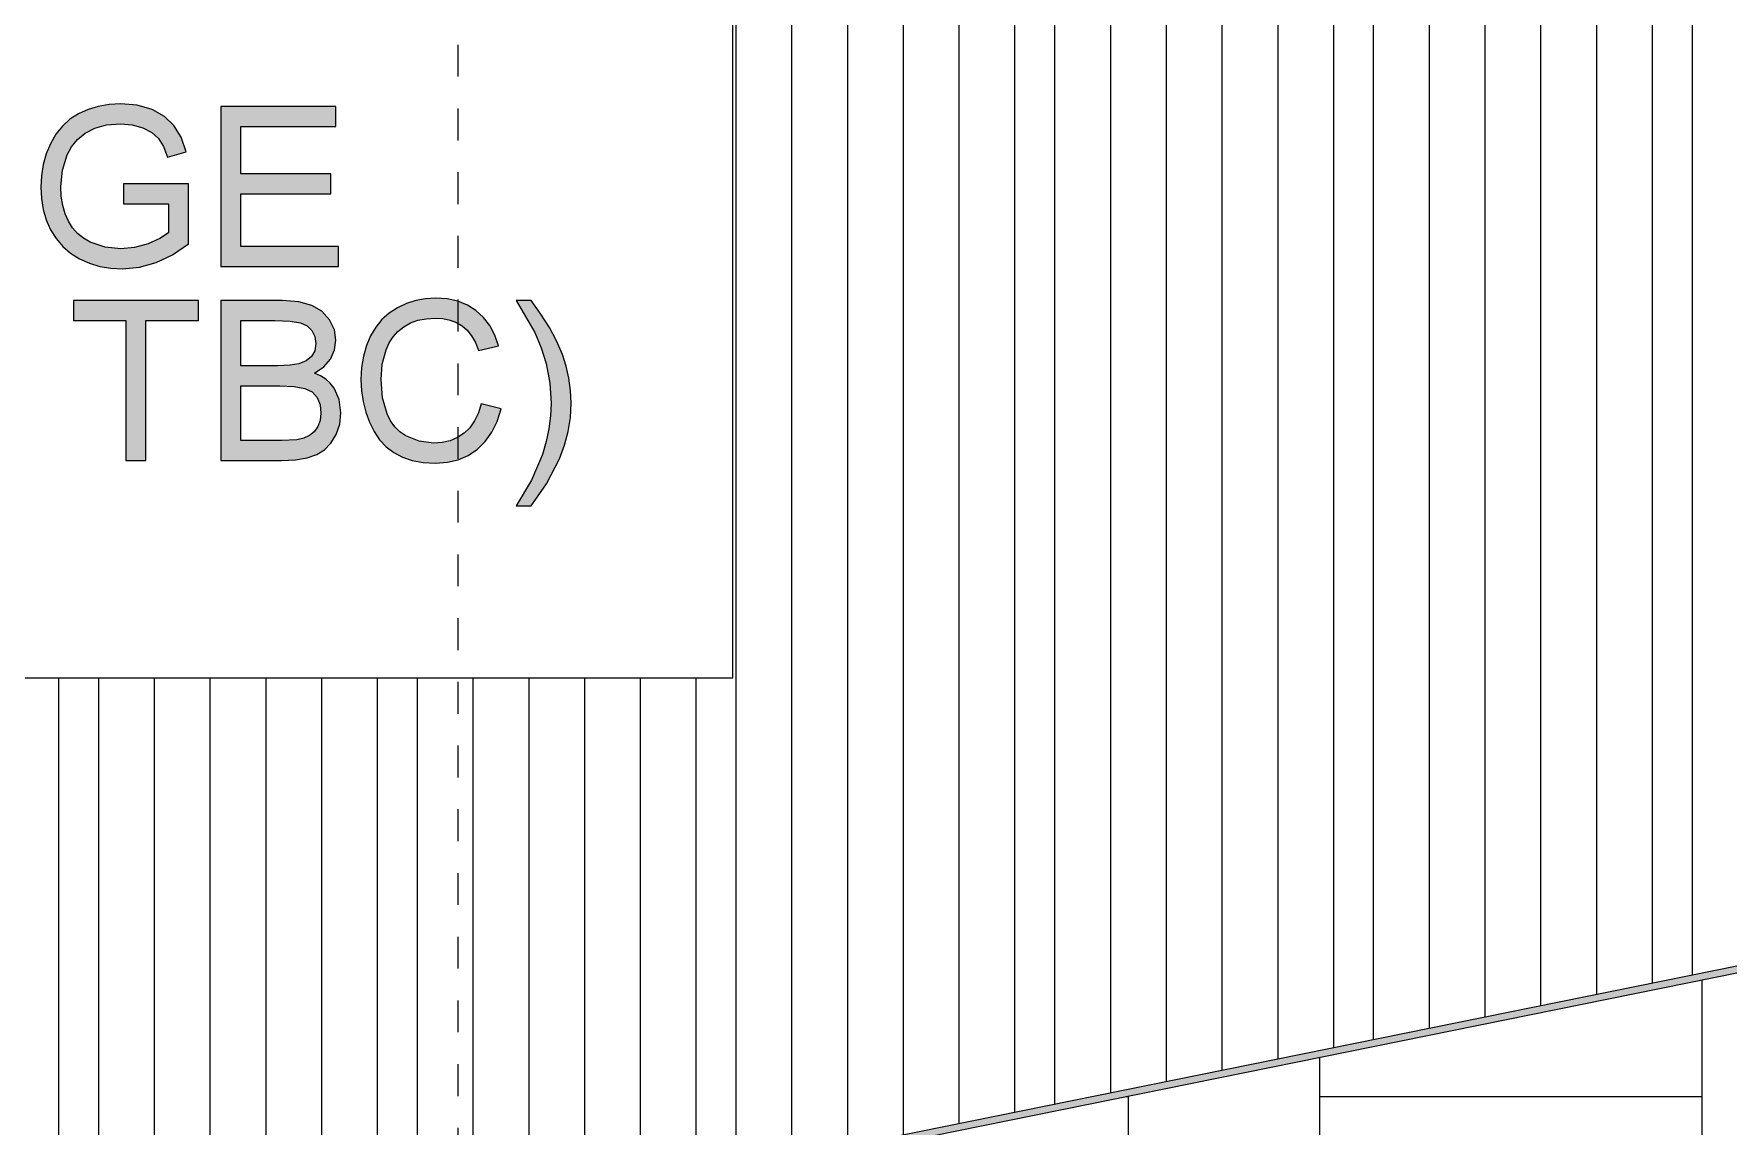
# Model space of a CAD drawing. Header units: metres. Extents: x 902 to 1205, y -4 to 36.
# Drawn here: x 1013.52 to 1018.84, y 11.15 to 14.58 of the extents above; entities that cross this region are included whole.
import ezdxf

# ---------------------------------------------------------------- set-up
doc = ezdxf.new("R2010")
doc.units = ezdxf.units.M
doc.linetypes.add('Grid Line', pattern=[0.021, 0.012, -0.003, 0.003, -0.003])
for name, color, linetype, lineweight in [('A-GENM', 13, 'Continuous', 5), ('A-WALL', 113, 'Continuous', 5), ('A-WALL-PATT', 111, 'Continuous', 5), ('S-GRID', 1, 'Continuous', 5)]:
    doc.layers.add(name, color=color, linetype=linetype, lineweight=lineweight)

# ---------------------------------------------------------------- blocks, each defined once
blk = doc.blocks.new('Signage_Tenant Building - Tenant Signage with Back Panel-3230788-North - Grids A')
at = {"layer": 'A-GENM'}
for points in [[(1013.7971, 13.842), (1013.851, 13.847), (1013.9036, 13.8619), (1013.9547, 13.8866), (1014.0043, 13.9211), (1014.0043, 14.1089), (1013.8003, 14.1089), (1013.8003, 14.0461), (1013.9415, 14.0461), (1013.9415, 13.9553), (1013.9148, 13.9376), (1013.8779, 13.9209), (1013.8355, 13.9088), (1013.792, 13.9048), (1013.7428, 13.9102), (1013.6963, 13.9262), (1013.6751, 13.9383), (1013.6566, 13.9533), (1013.6408, 13.9711), (1013.6277, 13.9917), (1013.6173, 14.0151), (1013.61, 14.0411), (1013.6052, 14.076), (1013.604, 14.1011), (1013.609, 14.1523), (1013.6237, 14.1997), (1013.6375, 14.225), (1013.656, 14.2481), (1013.68, 14.268), (1013.7107, 14.2837), (1013.7477, 14.2938), (1013.7911, 14.2972), (1013.8281, 14.2941), (1013.8616, 14.2846), (1013.8898, 14.27), (1013.9106, 14.2512), (1013.9263, 14.2262), (1013.9392, 14.1931), (1013.9971, 14.2094), (1013.9811, 14.2558), (1013.9591, 14.2925), (1013.9294, 14.3208), (1013.8903, 14.3422), (1013.8438, 14.3555), (1013.792, 14.36), (1013.7557, 14.3581), (1013.7216, 14.3523), (1013.6896, 14.3427), (1013.6598, 14.3292), (1013.6328, 14.3118), (1013.6092, 14.2903), (1013.5888, 14.2647), (1013.5719, 14.2351), (1013.5556, 14.1926), (1013.5489, 14.1693), (1013.5432, 14.1345), (1013.5413, 14.0986), (1013.5432, 14.0626), (1013.5489, 14.0283), (1013.5585, 13.9958), (1013.572, 13.965), (1013.5892, 13.9369), (1013.6101, 13.9122), (1013.6347, 13.8912), (1013.663, 13.8736), (1013.694, 13.8598), (1013.7266, 13.8499), (1013.761, 13.844)], [(1014.1063, 13.8499), (1014.4752, 13.8499), (1014.4752, 13.9127), (1014.1691, 13.9127), (1014.1691, 14.0775), (1014.4516, 14.0775), (1014.4516, 14.1403), (1014.1691, 14.1403), (1014.1691, 14.2894), (1014.4673, 14.2894), (1014.4673, 14.3522), (1014.1063, 14.3522), (1014.1063, 14.076)], [(1013.8709, 13.24), (1013.8709, 13.6795), (1014.0357, 13.6795), (1014.0357, 13.7423), (1013.6433, 13.7423), (1013.6433, 13.6795), (1013.8081, 13.6795), (1013.8081, 13.24)], [(1014.7794, 13.2322), (1014.8168, 13.2349), (1014.8624, 13.2479), (1014.8825, 13.2567), (1014.9109, 13.2757), (1014.9357, 13.3), (1014.9564, 13.3292), (1014.9729, 13.3633), (1014.9853, 13.4024), (1014.9225, 13.4185), (1014.914, 13.3898), (1014.9022, 13.3648), (1014.8873, 13.3435), (1014.8693, 13.3261), (1014.8485, 13.3125), (1014.8256, 13.3027), (1014.8005, 13.2969), (1014.7732, 13.2949), (1014.7282, 13.3007), (1014.6865, 13.3178), (1014.6678, 13.3307), (1014.6518, 13.3465), (1014.6383, 13.3653), (1014.6276, 13.3869), (1014.6133, 13.4371), (1014.6086, 13.4951), (1014.6126, 13.5424), (1014.6246, 13.5884), (1014.6341, 13.6099), (1014.6465, 13.629), (1014.6618, 13.6459), (1014.6801, 13.6605), (1014.701, 13.6722), (1014.7244, 13.6806), (1014.7502, 13.6857), (1014.7783, 13.6873), (1014.8028, 13.6858), (1014.8251, 13.6813), (1014.8452, 13.6737), (1014.8716, 13.6557), (1014.8791, 13.6492), (1014.8929, 13.6317), (1014.9048, 13.6106), (1014.9147, 13.5859), (1014.9775, 13.6009), (1014.9655, 13.6344), (1014.9497, 13.6639), (1014.9301, 13.6895), (1014.9065, 13.711), (1014.8716, 13.7314), (1014.8496, 13.7404), (1014.8167, 13.7477), (1014.7808, 13.7501), (1014.7485, 13.7482), (1014.7177, 13.7426), (1014.6882, 13.7331), (1014.6601, 13.7199), (1014.6343, 13.703), (1014.6084, 13.6788), (1014.592, 13.6588), (1014.5756, 13.6314), (1014.5626, 13.6011), (1014.5533, 13.5682), (1014.5472, 13.5239), (1014.5458, 13.4949), (1014.5475, 13.4596), (1014.5524, 13.4255), (1014.5606, 13.3925), (1014.5721, 13.3607), (1014.5868, 13.3312), (1014.6084, 13.3013), (1014.6251, 13.2835), (1014.6488, 13.2651), (1014.6842, 13.2479), (1014.7066, 13.2404), (1014.7411, 13.2342)], [(1015.0795, 13.0987), (1015.1348, 13.1804), (1015.1685, 13.246), (1015.1845, 13.2886), (1015.1959, 13.3319), (1015.2028, 13.376), (1015.2051, 13.4209), (1015.2034, 13.4603), (1015.1926, 13.5239), (1015.1898, 13.5366), (1015.1778, 13.5735), (1015.1597, 13.6159), (1015.1348, 13.662), (1015.1106, 13.7002), (1015.0795, 13.7423), (1015.0324, 13.7423), (1015.0915, 13.6418), (1015.1115, 13.5946), (1015.1306, 13.5239), (1015.1383, 13.4832), (1015.1423, 13.4205), (1015.1406, 13.3803), (1015.1348, 13.3372), (1015.1268, 13.2998), (1015.1098, 13.2479), (1015.0805, 13.1791), (1015.0324, 13.0987)]]:
    blk.add_hatch(color=256, dxfattribs=at).paths.add_polyline_path(points)
h = blk.add_hatch(color=256, dxfattribs=at)
h.paths.add_polyline_path([(1014.2965, 13.24), (1014.3405, 13.2422), (1014.377, 13.2486), (1014.4071, 13.2593), (1014.4317, 13.2742), (1014.4517, 13.2946), (1014.4683, 13.3222), (1014.4793, 13.3547), (1014.483, 13.3897), (1014.4776, 13.4318), (1014.4614, 13.4678), (1014.4494, 13.4832), (1014.4351, 13.4961), (1014.4185, 13.5066), (1014.3995, 13.5147), (1014.4293, 13.5343), (1014.4505, 13.5591), (1014.4631, 13.5876), (1014.4673, 13.6178), (1014.4623, 13.6507), (1014.4473, 13.6821), (1014.4234, 13.7088), (1014.3919, 13.7275), (1014.3452, 13.739), (1014.298, 13.7423), (1014.1063, 13.7423), (1014.1063, 13.24)])
h.paths.add_polyline_path([(1014.1691, 13.3028), (1014.1691, 13.4754), (1014.3365, 13.4733), (1014.3693, 13.467), (1014.3925, 13.4556), (1014.4082, 13.4379), (1014.4173, 13.4154), (1014.4203, 13.3891), (1014.4177, 13.3665), (1014.41, 13.3468), (1014.3984, 13.3307), (1014.3839, 13.3189), (1014.3661, 13.3107), (1014.3445, 13.3052), (1014.2979, 13.3028)])
h.paths.add_polyline_path([(1014.2838, 13.5382), (1014.1691, 13.5382), (1014.1691, 13.6795), (1014.3238, 13.6779), (1014.3558, 13.6729), (1014.3766, 13.6636), (1014.3919, 13.6487), (1014.4014, 13.6296), (1014.4046, 13.6078), (1014.4012, 13.5852), (1014.391, 13.5669), (1014.3742, 13.5529), (1014.3452, 13.5428), (1014.3239, 13.5396)])
for p, q in [((1015.7126, 12.5587), (1015.7126, 14.9587)), ((1013.7557, 14.3581), (1013.7216, 14.3523)), ((1013.792, 14.36), (1013.7557, 14.3581)), ((1013.8438, 14.3555), (1013.792, 14.36)), ((1013.8903, 14.3422), (1013.8438, 14.3555)), ((1013.6328, 14.3118), (1013.6092, 14.2903)), ((1013.6598, 14.3292), (1013.6328, 14.3118)), ((1013.6896, 14.3427), (1013.6598, 14.3292)), ((1013.7216, 14.3523), (1013.6896, 14.3427)), ((1013.9294, 14.3208), (1013.8903, 14.3422)), ((1013.9591, 14.2925), (1013.9294, 14.3208)), ((1014.4673, 14.3522), (1014.1063, 14.3522)), ((1014.1063, 14.3522), (1014.1063, 13.8499)), ((1014.4673, 14.2894), (1014.4673, 14.3522)), ((1013.5888, 14.2647), (1013.5719, 14.2351)), ((1013.6092, 14.2903), (1013.5888, 14.2647)), ((1013.6375, 14.225), (1013.656, 14.2481)), ((1013.656, 14.2481), (1013.68, 14.268)), ((1013.68, 14.268), (1013.7107, 14.2837)), ((1013.7107, 14.2837), (1013.7477, 14.2938)), ((1013.7477, 14.2938), (1013.7911, 14.2972)), ((1013.7911, 14.2972), (1013.8281, 14.2941)), ((1013.8281, 14.2941), (1013.8616, 14.2846)), ((1013.8616, 14.2846), (1013.8898, 14.27)), ((1013.8898, 14.27), (1013.9106, 14.2512)), ((1013.9106, 14.2512), (1013.9263, 14.2262)), ((1013.9811, 14.2558), (1013.9591, 14.2925)), ((1013.9971, 14.2094), (1013.9811, 14.2558)), ((1014.1691, 14.1403), (1014.1691, 14.2894)), ((1014.1691, 14.2894), (1014.4673, 14.2894)), ((1013.5585, 14.2028), (1013.5489, 14.1693)), ((1013.5719, 14.2351), (1013.5585, 14.2028)), ((1013.609, 14.1523), (1013.6237, 14.1997)), ((1013.6237, 14.1997), (1013.6375, 14.225)), ((1013.9263, 14.2262), (1013.9392, 14.1931)), ((1013.9392, 14.1931), (1013.9971, 14.2094)), ((1013.5489, 14.1693), (1013.5432, 14.1345)), ((1013.604, 14.1011), (1013.609, 14.1523)), ((1014.4516, 14.1403), (1014.1691, 14.1403)), ((1014.4516, 14.0775), (1014.4516, 14.1403)), ((1013.5432, 14.1345), (1013.5413, 14.0986)), ((1013.5413, 14.0986), (1013.5432, 14.0626)), ((1013.6055, 14.0698), (1013.604, 14.1011)), ((1014.0043, 14.1089), (1013.8003, 14.1089)), ((1013.8003, 14.1089), (1013.8003, 14.0461)), ((1014.0043, 13.9211), (1014.0043, 14.1089)), ((1013.5432, 14.0626), (1013.5489, 14.0283)), ((1013.61, 14.0411), (1013.6055, 14.0698)), ((1013.6173, 14.0151), (1013.61, 14.0411)), ((1013.8003, 14.0461), (1013.9415, 14.0461)), ((1013.9415, 14.0461), (1013.9415, 13.9553)), ((1014.1691, 13.9127), (1014.1691, 14.0775)), ((1014.1691, 14.0775), (1014.4516, 14.0775)), ((1013.5489, 14.0283), (1013.5585, 13.9958)), ((1013.5585, 13.9958), (1013.572, 13.965)), ((1013.6277, 13.9917), (1013.6173, 14.0151)), ((1013.6408, 13.9711), (1013.6277, 13.9917)), ((1013.572, 13.965), (1013.5892, 13.9369)), ((1013.5892, 13.9369), (1013.6101, 13.9122)), ((1013.6566, 13.9533), (1013.6408, 13.9711)), ((1013.6751, 13.9383), (1013.6566, 13.9533)), ((1013.6963, 13.9262), (1013.6751, 13.9383)), ((1013.9148, 13.9376), (1013.8779, 13.9209)), ((1013.9415, 13.9553), (1013.9148, 13.9376)), ((1013.6101, 13.9122), (1013.6347, 13.8912)), ((1013.6347, 13.8912), (1013.663, 13.8736)), ((1013.7428, 13.9102), (1013.6963, 13.9262)), ((1013.792, 13.9048), (1013.7428, 13.9102)), ((1013.8355, 13.9088), (1013.792, 13.9048)), ((1013.8779, 13.9209), (1013.8355, 13.9088)), ((1013.9036, 13.8619), (1013.9547, 13.8866)), ((1013.9547, 13.8866), (1014.0043, 13.9211)), ((1014.4752, 13.9127), (1014.1691, 13.9127)), ((1014.4752, 13.8499), (1014.4752, 13.9127)), ((1013.663, 13.8736), (1013.694, 13.8598)), ((1013.694, 13.8598), (1013.7266, 13.8499)), ((1013.7266, 13.8499), (1013.761, 13.844)), ((1013.761, 13.844), (1013.7971, 13.842)), ((1013.7971, 13.842), (1013.851, 13.847)), ((1013.851, 13.847), (1013.9036, 13.8619)), ((1014.1063, 13.8499), (1014.4752, 13.8499)), ((1014.0357, 13.7423), (1013.6433, 13.7423)), ((1013.6433, 13.7423), (1013.6433, 13.6795)), ((1014.0357, 13.6795), (1014.0357, 13.7423)), ((1014.298, 13.7423), (1014.1063, 13.7423)), ((1014.1063, 13.7423), (1014.1063, 13.24)), ((1014.3507, 13.7386), (1014.298, 13.7423)), ((1014.3919, 13.7275), (1014.3507, 13.7386)), ((1014.4234, 13.7088), (1014.3919, 13.7275)), ((1014.6601, 13.7199), (1014.6343, 13.703)), ((1014.6882, 13.7331), (1014.6601, 13.7199)), ((1014.7177, 13.7426), (1014.6882, 13.7331)), ((1014.7485, 13.7482), (1014.7177, 13.7426)), ((1014.7808, 13.7501), (1014.7485, 13.7482)), ((1014.8167, 13.7477), (1014.7808, 13.7501)), ((1014.8496, 13.7404), (1014.8167, 13.7477)), ((1014.8796, 13.7281), (1014.8496, 13.7404)), ((1014.9065, 13.711), (1014.8796, 13.7281)), ((1015.0795, 13.7423), (1015.0324, 13.7423)), ((1015.0324, 13.7423), (1015.0915, 13.6418)), ((1015.1106, 13.7002), (1015.0795, 13.7423)), ((1013.6433, 13.6795), (1013.8081, 13.6795)), ((1013.8081, 13.6795), (1013.8081, 13.24)), ((1013.8709, 13.24), (1013.8709, 13.6795)), ((1013.8709, 13.6795), (1014.0357, 13.6795)), ((1014.1691, 13.5382), (1014.1691, 13.6795)), ((1014.1691, 13.6795), (1014.2751, 13.6795)), ((1014.2751, 13.6795), (1014.3238, 13.6779)), ((1014.3238, 13.6779), (1014.3558, 13.6729)), ((1014.3558, 13.6729), (1014.3766, 13.6636)), ((1014.3766, 13.6636), (1014.3919, 13.6487)), ((1014.4473, 13.6821), (1014.4234, 13.7088)), ((1014.4623, 13.6507), (1014.4473, 13.6821)), ((1014.6116, 13.6827), (1014.592, 13.6588)), ((1014.6343, 13.703), (1014.6116, 13.6827)), ((1014.6801, 13.6605), (1014.701, 13.6722)), ((1014.701, 13.6722), (1014.7244, 13.6806)), ((1014.7244, 13.6806), (1014.7502, 13.6857)), ((1014.7502, 13.6857), (1014.7783, 13.6873)), ((1014.7783, 13.6873), (1014.8028, 13.6858)), ((1014.8028, 13.6858), (1014.8251, 13.6813)), ((1014.8251, 13.6813), (1014.8452, 13.6737)), ((1014.8452, 13.6737), (1014.8632, 13.6631)), ((1014.8632, 13.6631), (1014.8791, 13.6492)), ((1014.9301, 13.6895), (1014.9065, 13.711)), ((1014.9497, 13.6639), (1014.9301, 13.6895)), ((1014.9655, 13.6344), (1014.9497, 13.6639)), ((1015.1373, 13.6581), (1015.1106, 13.7002)), ((1014.3919, 13.6487), (1014.4014, 13.6296)), ((1014.4014, 13.6296), (1014.4046, 13.6078)), ((1014.4673, 13.6178), (1014.4623, 13.6507)), ((1014.4631, 13.5876), (1014.4673, 13.6178)), ((1014.5756, 13.6314), (1014.5626, 13.6011)), ((1014.592, 13.6588), (1014.5756, 13.6314)), ((1014.6246, 13.5884), (1014.6341, 13.6099)), ((1014.6341, 13.6099), (1014.6465, 13.629)), ((1014.6465, 13.629), (1014.6618, 13.6459)), ((1014.6618, 13.6459), (1014.6801, 13.6605)), ((1014.8791, 13.6492), (1014.8929, 13.6317)), ((1014.8929, 13.6317), (1014.9048, 13.6106)), ((1014.9048, 13.6106), (1014.9147, 13.5859)), ((1014.9775, 13.6009), (1014.9655, 13.6344)), ((1015.0915, 13.6418), (1015.1115, 13.5946)), ((1015.1597, 13.6159), (1015.1373, 13.6581)), ((1015.1778, 13.5735), (1015.1597, 13.6159)), ((1014.391, 13.5669), (1014.3742, 13.5529)), ((1014.4012, 13.5852), (1014.391, 13.5669)), ((1014.4046, 13.6078), (1014.4012, 13.5852)), ((1014.4293, 13.5343), (1014.4505, 13.5591)), ((1014.4505, 13.5591), (1014.4631, 13.5876)), ((1014.5533, 13.5682), (1014.5477, 13.5328)), ((1014.5626, 13.6011), (1014.5533, 13.5682)), ((1014.6126, 13.5424), (1014.6246, 13.5884)), ((1014.9147, 13.5859), (1014.9775, 13.6009)), ((1015.1115, 13.5946), (1015.1265, 13.5453)), ((1015.1898, 13.5366), (1015.1778, 13.5735)), ((1014.2838, 13.5382), (1014.1691, 13.5382)), ((1014.3239, 13.5396), (1014.2838, 13.5382)), ((1014.3507, 13.5436), (1014.3239, 13.5396)), ((1014.3742, 13.5529), (1014.3507, 13.5436)), ((1014.3995, 13.5147), (1014.4293, 13.5343)), ((1014.4185, 13.5066), (1014.3995, 13.5147)), ((1014.4351, 13.4961), (1014.4185, 13.5066)), ((1014.5477, 13.5328), (1014.5458, 13.4949)), ((1014.6086, 13.4951), (1014.6126, 13.5424)), ((1015.1265, 13.5453), (1015.1383, 13.4832)), ((1015.1983, 13.4989), (1015.1898, 13.5366)), ((1014.1691, 13.3028), (1014.1691, 13.4754)), ((1014.1691, 13.4754), (1014.2917, 13.4754)), ((1014.2917, 13.4754), (1014.3365, 13.4733)), ((1014.3365, 13.4733), (1014.3693, 13.467)), ((1014.3693, 13.467), (1014.3925, 13.4556)), ((1014.3925, 13.4556), (1014.4082, 13.4379)), ((1014.4494, 13.4832), (1014.4351, 13.4961)), ((1014.4614, 13.4678), (1014.4494, 13.4832)), ((1014.4776, 13.4318), (1014.4614, 13.4678)), ((1014.5458, 13.4949), (1014.5475, 13.4596)), ((1014.5475, 13.4596), (1014.5524, 13.4255)), ((1014.6133, 13.4371), (1014.6086, 13.4951)), ((1015.1383, 13.4832), (1015.1423, 13.4205)), ((1015.2034, 13.4603), (1015.1983, 13.4989)), ((1015.2051, 13.4209), (1015.2034, 13.4603)), ((1014.4082, 13.4379), (1014.4173, 13.4154)), ((1014.4173, 13.4154), (1014.4203, 13.3891)), ((1014.483, 13.3897), (1014.4776, 13.4318)), ((1014.5524, 13.4255), (1014.5606, 13.3925)), ((1014.6276, 13.3869), (1014.6133, 13.4371)), ((1014.9225, 13.4185), (1014.914, 13.3898)), ((1014.9853, 13.4024), (1014.9225, 13.4185)), ((1014.9729, 13.3633), (1014.9853, 13.4024)), ((1015.1423, 13.4205), (1015.1406, 13.3803)), ((1015.2028, 13.376), (1015.2051, 13.4209)), ((1014.41, 13.3468), (1014.3984, 13.3307)), ((1014.4177, 13.3665), (1014.41, 13.3468)), ((1014.4203, 13.3891), (1014.4177, 13.3665)), ((1014.4683, 13.3222), (1014.4793, 13.3547)), ((1014.4793, 13.3547), (1014.483, 13.3897)), ((1014.5606, 13.3925), (1014.5721, 13.3607)), ((1014.5721, 13.3607), (1014.5868, 13.3312)), ((1014.6383, 13.3653), (1014.6276, 13.3869)), ((1014.6518, 13.3465), (1014.6383, 13.3653)), ((1014.6678, 13.3307), (1014.6518, 13.3465)), ((1014.8873, 13.3435), (1014.8693, 13.3261)), ((1014.9022, 13.3648), (1014.8873, 13.3435)), ((1014.914, 13.3898), (1014.9022, 13.3648)), ((1014.9564, 13.3292), (1014.9729, 13.3633)), ((1015.1406, 13.3803), (1015.1354, 13.34)), ((1015.1959, 13.3319), (1015.2028, 13.376)), ((1014.2979, 13.3028), (1014.1691, 13.3028)), ((1014.3445, 13.3052), (1014.2979, 13.3028)), ((1014.3661, 13.3107), (1014.3445, 13.3052)), ((1014.3839, 13.3189), (1014.3661, 13.3107)), ((1014.3984, 13.3307), (1014.3839, 13.3189)), ((1014.4317, 13.2742), (1014.4517, 13.2946)), ((1014.4517, 13.2946), (1014.4683, 13.3222)), ((1014.5868, 13.3312), (1014.6044, 13.3055)), ((1014.6044, 13.3055), (1014.6251, 13.2835)), ((1014.6865, 13.3178), (1014.6678, 13.3307)), ((1014.7282, 13.3007), (1014.6865, 13.3178)), ((1014.7732, 13.2949), (1014.7282, 13.3007)), ((1014.8005, 13.2969), (1014.7732, 13.2949)), ((1014.8256, 13.3027), (1014.8005, 13.2969)), ((1014.8485, 13.3125), (1014.8256, 13.3027)), ((1014.8693, 13.3261), (1014.8485, 13.3125)), ((1014.9109, 13.2757), (1014.9357, 13.3)), ((1014.9357, 13.3), (1014.9564, 13.3292)), ((1015.1268, 13.2998), (1015.1148, 13.2596)), ((1015.1354, 13.34), (1015.1268, 13.2998)), ((1015.1845, 13.2886), (1015.1959, 13.3319)), ((1013.8081, 13.24), (1013.8709, 13.24)), ((1014.1063, 13.24), (1014.2965, 13.24)), ((1014.2965, 13.24), (1014.3405, 13.2422)), ((1014.3405, 13.2422), (1014.377, 13.2486)), ((1014.377, 13.2486), (1014.4071, 13.2593)), ((1014.4071, 13.2593), (1014.4317, 13.2742)), ((1014.6251, 13.2835), (1014.6488, 13.2651)), ((1014.6488, 13.2651), (1014.6758, 13.2507)), ((1014.6758, 13.2507), (1014.7066, 13.2404)), ((1014.7066, 13.2404), (1014.7411, 13.2342)), ((1014.8168, 13.2349), (1014.8512, 13.2431)), ((1014.8512, 13.2431), (1014.8825, 13.2567)), ((1014.8825, 13.2567), (1014.9109, 13.2757)), ((1015.1148, 13.2596), (1015.0805, 13.1791)), ((1015.1279, 13.167), (1015.1685, 13.246)), ((1015.1685, 13.246), (1015.1845, 13.2886)), ((1014.7411, 13.2342), (1014.7794, 13.2322)), ((1014.7794, 13.2322), (1014.8168, 13.2349)), ((1015.0805, 13.1791), (1015.0324, 13.0987)), ((1015.0795, 13.0987), (1015.1279, 13.167)), ((1015.0324, 13.0987), (1015.0795, 13.0987)), ((1006.7126, 12.5587), (1015.7126, 12.5587))]:
    blk.add_line(p, q, dxfattribs=at)

msp = doc.modelspace()

# ---------------------------------------------------------------- hatches: boundary and pattern name
at = {"layer": 'A-WALL'}
h = msp.add_hatch(color=256, dxfattribs=at)
h.paths.add_polyline_path([(999.0528, 7.64), (999.1732, 7.64), (1024.0889, 12.6891), (1024.0343, 12.7025), (999.2256, 7.675), (999.2202, 7.6709), (999.196, 7.6609), (999.1702, 7.6575), (999.139, 7.6575), (999.079, 7.6453)])
h.paths.add_polyline_path([(949.5388, 14.3763), (949.556, 14.3925), (949.2864, 15.7812), (949.2684, 15.7687), (949.5356, 14.3925)])
at = {"layer": 'A-WALL-PATT'}
h = msp.add_hatch(dxfattribs=at)
h.set_pattern_fill('FP_117', color=256, style=0, pattern_type=2)
h.set_pattern_definition([(90, (1014.598, 7.64), (-0.175, 1e-17), [])])
h.paths.add_polyline_path([(1013.5978, 10.5875), (1014.5978, 10.7902), (1014.5978, 12.5587), (1013.5978, 12.5587), (1013.5978, 11.3158)])
h.paths.add_polyline_path([(1013.5978, 14.9587), (1014.5978, 14.9587), (1014.5978, 15.8301), (1014.5619, 15.8301), (1013.5978, 15.3476)])
h = msp.add_hatch(dxfattribs=at)
h.set_pattern_fill('FP_118', color=256, style=0, pattern_type=2)
h.set_pattern_definition([(90, (1015.598, 7.64), (-0.175, 1e-17), [])])
h.paths.add_polyline_path([(1014.5978, 10.7902), (1015.5978, 10.9928), (1015.5978, 12.5587), (1014.5978, 12.5587), (1014.5978, 11.3158)])
h.paths.add_polyline_path([(1014.5978, 14.9587), (1015.5978, 14.9587), (1015.5978, 15.8301), (1014.5978, 15.8301), (1014.5978, 15.18)])
h = msp.add_hatch(dxfattribs=at)
h.set_pattern_fill('FP_119', color=256, style=0, pattern_type=2)
h.set_pattern_definition([(90, (1016.598, 7.64), (-0.175, 1e-17), [])])
h.paths.add_polyline_path([(1015.5978, 10.9928), (1016.5978, 11.1955), (1016.5978, 15.8301), (1015.5978, 15.8301), (1015.5978, 14.9587), (1015.7126, 14.9587), (1015.7126, 12.5587), (1015.5978, 12.5587), (1015.5978, 11.3158)])
h = msp.add_hatch(dxfattribs=at)
h.set_pattern_fill('FP_120', color=256, style=0, pattern_type=2)
h.set_pattern_definition([(90, (1017.598, 7.64), (-0.175, 1e-17), [])])
h.paths.add_polyline_path([(1016.5978, 11.1955), (1017.5978, 11.3981), (1017.5978, 15.8301), (1016.5978, 15.8301), (1016.5978, 11.3158)])
h = msp.add_hatch(dxfattribs=at)
h.set_pattern_fill('FP_121', color=256, style=0, pattern_type=2)
h.set_pattern_definition([(90, (1018.598, 7.64), (-0.175, 1e-17), [])])
h.paths.add_polyline_path([(1017.5978, 11.3981), (1018.5978, 11.6008), (1018.5978, 15.8301), (1017.5978, 15.8301), (1017.5978, 12.217)])
h = msp.add_hatch(dxfattribs=at)
h.set_pattern_fill('FP_122', color=256, style=0, pattern_type=2)
h.set_pattern_definition([(90, (1019.598, 7.64), (-0.175, 1e-17), [])])
h.paths.add_polyline_path([(1018.5978, 11.6008), (1019.5978, 11.8034), (1019.5978, 15.8301), (1018.5978, 15.8301), (1018.5978, 12.217)])
h = msp.add_hatch(dxfattribs=at)
h.set_pattern_fill('FP_114', color=256, style=0, pattern_type=2)
h.set_pattern_definition([(90, (1013.598, 7.64), (-0.175, 1e-17), [])])
h.paths.add_polyline_path([(1012.5978, 10.3849), (1013.5978, 10.5875), (1013.5978, 12.5587), (1012.5978, 12.5587), (1012.5978, 11.3158)])
h.paths.add_polyline_path([(1012.8208, 14.9587), (1013.5978, 14.9587), (1013.5978, 15.3476)])
h = msp.add_hatch(dxfattribs=at)
h.set_pattern_fill('FP_83', color=256, style=0, pattern_type=2)
h.set_pattern_definition([(90, (1023.551, 7.64), (-6, 4e-16), [1.2, -1.2]), (90, (1024.751, 7.64), (-6, 4e-16), [1.2, -1.2]), (90, (1025.951, 7.64), (-6, 4e-16), [1.2, -1.2]), (90, (1024.751, 8.84), (-6, 4e-16), [1.2, -1.2]), (90, (1025.951, 8.84), (-6, 4e-16), [1.2, -1.2]), (180, (1024.751, 8.84), (3e-16, -2.4), [1.2, -4.8]), (180, (1025.951, 10.04), (-3e-16, -2.4), [1.2, -4.8]), (90, (1025.951, 7.64), (-6, 4e-16), [1.2, -1.2]), (90, (1027.151, 7.64), (-6, 4e-16), [1.2, -1.2]), (90, (1027.751, 7.64), (-6, 4e-16), [1.2, -1.2]), (90, (1027.151, 8.84), (-6, 4e-16), [1.2, -1.2]), (90, (1027.751, 8.84), (-6, 4e-16), [1.2, -1.2]), (180, (1027.151, 8.84), (-3e-16, -2.4), [1.2, -4.8]), (180, (1027.751, 10.04), (-3e-16, -2.4), [0.6, -5.4]), (90, (1022.951, 7.64), (-6, 4e-16), [1.2, -1.2]), (90, (1023.551, 7.64), (-6, 4e-16), [1.2, -1.2]), (90, (1022.951, 8.84), (-6, 4e-16), [1.2, -1.2]), (90, (1023.551, 8.84), (-6, 4e-16), [1.2, -1.2]), (180, (1022.951, 8.84), (-3e-16, -2.4), [1.2, -4.8]), (180, (1023.551, 10.04), (-3e-16, -2.4), [0.6, -5.4]), (90, (1023.551, 7.64), (-6, 4e-16), [1.2, -1.2]), (90, (1021.751, 7.64), (-6, 4e-16), [1.2, -1.2])])
h.paths.add_polyline_path([(1011.9277, 6.44), (1021.7511, 6.44), (1021.7511, 12.217), (999.3161, 7.6706), (999.4994, 7.6266), (999.7683, 7.6266), (999.7704, 7.64), (999.8683, 7.64), (999.8687, 7.6266), (1002.1683, 7.6266), (1002.1704, 7.64), (1002.2683, 7.64), (1002.2683, 7.6266), (1004.5683, 7.6266), (1004.5704, 7.64), (1004.6683, 7.64), (1004.6683, 7.6266), (1006.9683, 7.6266), (1006.9704, 7.64), (1007.0683, 7.64), (1007.0683, 7.6266), (1009.3683, 7.6266), (1009.3704, 7.64), (1009.4683, 7.64), (1009.4683, 7.6266), (1011.7683, 7.6266), (1011.7704, 7.64), (1011.8683, 7.64), (1011.8683, 7.6266), (1011.8733, 7.6266), (1011.9299, 7.57), (1011.9277, 7.5679), (1011.8733, 7.5666), (1011.9299, 7.51), (1011.9277, 7.5079), (1011.8733, 7.5066), (1011.9299, 7.45), (1011.9277, 7.4479), (1011.8733, 7.4466), (1011.9299, 7.39), (1011.9277, 7.3879), (1011.8733, 7.3866), (1011.9299, 7.33), (1011.9277, 7.3279), (1011.8733, 7.3266), (1011.9299, 7.27), (1011.9277, 7.2679), (1011.8733, 7.2666), (1011.9299, 7.21), (1011.9277, 7.2079), (1011.8733, 7.2066), (1011.9299, 7.15), (1011.9277, 7.1479), (1011.8733, 7.1466), (1011.9299, 7.09), (1011.9277, 7.0879), (1011.8733, 7.0866), (1011.9299, 7.03), (1011.9277, 7.0279), (1011.8733, 7.0266), (1011.9299, 6.97), (1011.9277, 6.9679), (1011.8733, 6.9666), (1011.9299, 6.91), (1011.9277, 6.9079), (1011.8733, 6.9066), (1011.9299, 6.85), (1011.9277, 6.8479), (1011.8733, 6.8466), (1011.9299, 6.79), (1011.9277, 6.7879), (1011.8733, 6.7866), (1011.9299, 6.73), (1011.9277, 6.7279), (1011.8733, 6.7266), (1011.9299, 6.67), (1011.9277, 6.6679), (1011.8733, 6.6666), (1011.9299, 6.61), (1011.9277, 6.6079), (1011.8733, 6.6066), (1011.9299, 6.55), (1011.9277, 6.5479), (1011.8733, 6.5466), (1011.9299, 6.49), (1011.9277, 6.4879), (1011.8733, 6.4866), (1011.9199, 6.44)])
h.paths.add_polyline_path([(1004.5683, 6.6066), (1004.5683, 6.6079), (1004.3432, 6.6066)])
h.paths.add_polyline_path([(1009.3683, 6.7266), (1009.3683, 6.7279), (1009.3442, 6.7266)])
h.paths.add_polyline_path([(1009.3683, 6.8466), (1009.3683, 6.8479), (1009.3442, 6.8466)])
h.paths.add_polyline_path([(1004.5683, 6.8466), (1004.5683, 6.8479), (1004.3432, 6.8466)])
h.paths.add_polyline_path([(1004.5683, 6.9666), (1004.5683, 6.9679), (1004.3432, 6.9666)])
h.paths.add_polyline_path([(1002.1683, 7.0266), (1002.1683, 7.0279), (1001.9994, 7.0266)])
h.paths.add_polyline_path([(1002.1683, 7.0866), (1002.1683, 7.0879), (1001.9744, 7.0866)])
h.paths.add_polyline_path([(1004.5683, 7.1466), (1004.5683, 7.1479), (1004.3432, 7.1466)])
h.paths.add_polyline_path([(1002.1683, 7.1466), (1002.1683, 7.1479), (1001.9744, 7.1466)])
h.paths.add_polyline_path([(1002.1683, 7.3266), (1002.1683, 7.3279), (1001.9744, 7.3266)])
h.paths.add_polyline_path([(1002.1683, 7.5066), (1002.1683, 7.5079), (1001.9744, 7.5066)])
h.paths.add_polyline_path([(1009.3683, 7.5666), (1009.3683, 7.5679), (1009.3442, 7.5666)])
h.paths.add_polyline_path([(999.7683, 7.5666), (999.7683, 7.5679), (999.7494, 7.5666)])

# ---------------------------------------------------------------- linework, layer by layer
at = {"layer": 'A-WALL'}
for p, q in [((1016.5978, 11.1955), (1016.5978, 15.8301)), ((1017.5978, 11.3981), (1017.5978, 15.8301)), ((1018.5978, 11.6008), (1018.5978, 15.8301)), ((1015.5978, 10.9928), (1024.0343, 12.7025)), ((1013.5978, 10.5875), (1013.5978, 12.5587)), ((1014.5978, 10.7902), (1014.5978, 12.5587)), ((1015.5978, 10.9928), (1015.5978, 12.5587)), ((1021.7511, 12.217), (999.3161, 7.6706))]:
    msp.add_line(p, q, dxfattribs=at)
at = {"layer": 'S-GRID', "linetype": 'Grid Line'}
msp.add_line((1014.8511, 1.0455), (1014.8511, 26.1432), dxfattribs=at)

# ---------------------------------------------------------------- block references
at = {"layer": 'A-GENM'}
msp.add_blockref('Signage_Tenant Building - Tenant Signage with Back Panel-3230788-North - Grids A', (0, 0), dxfattribs=at)

doc.saveas('drawing.dxf')
